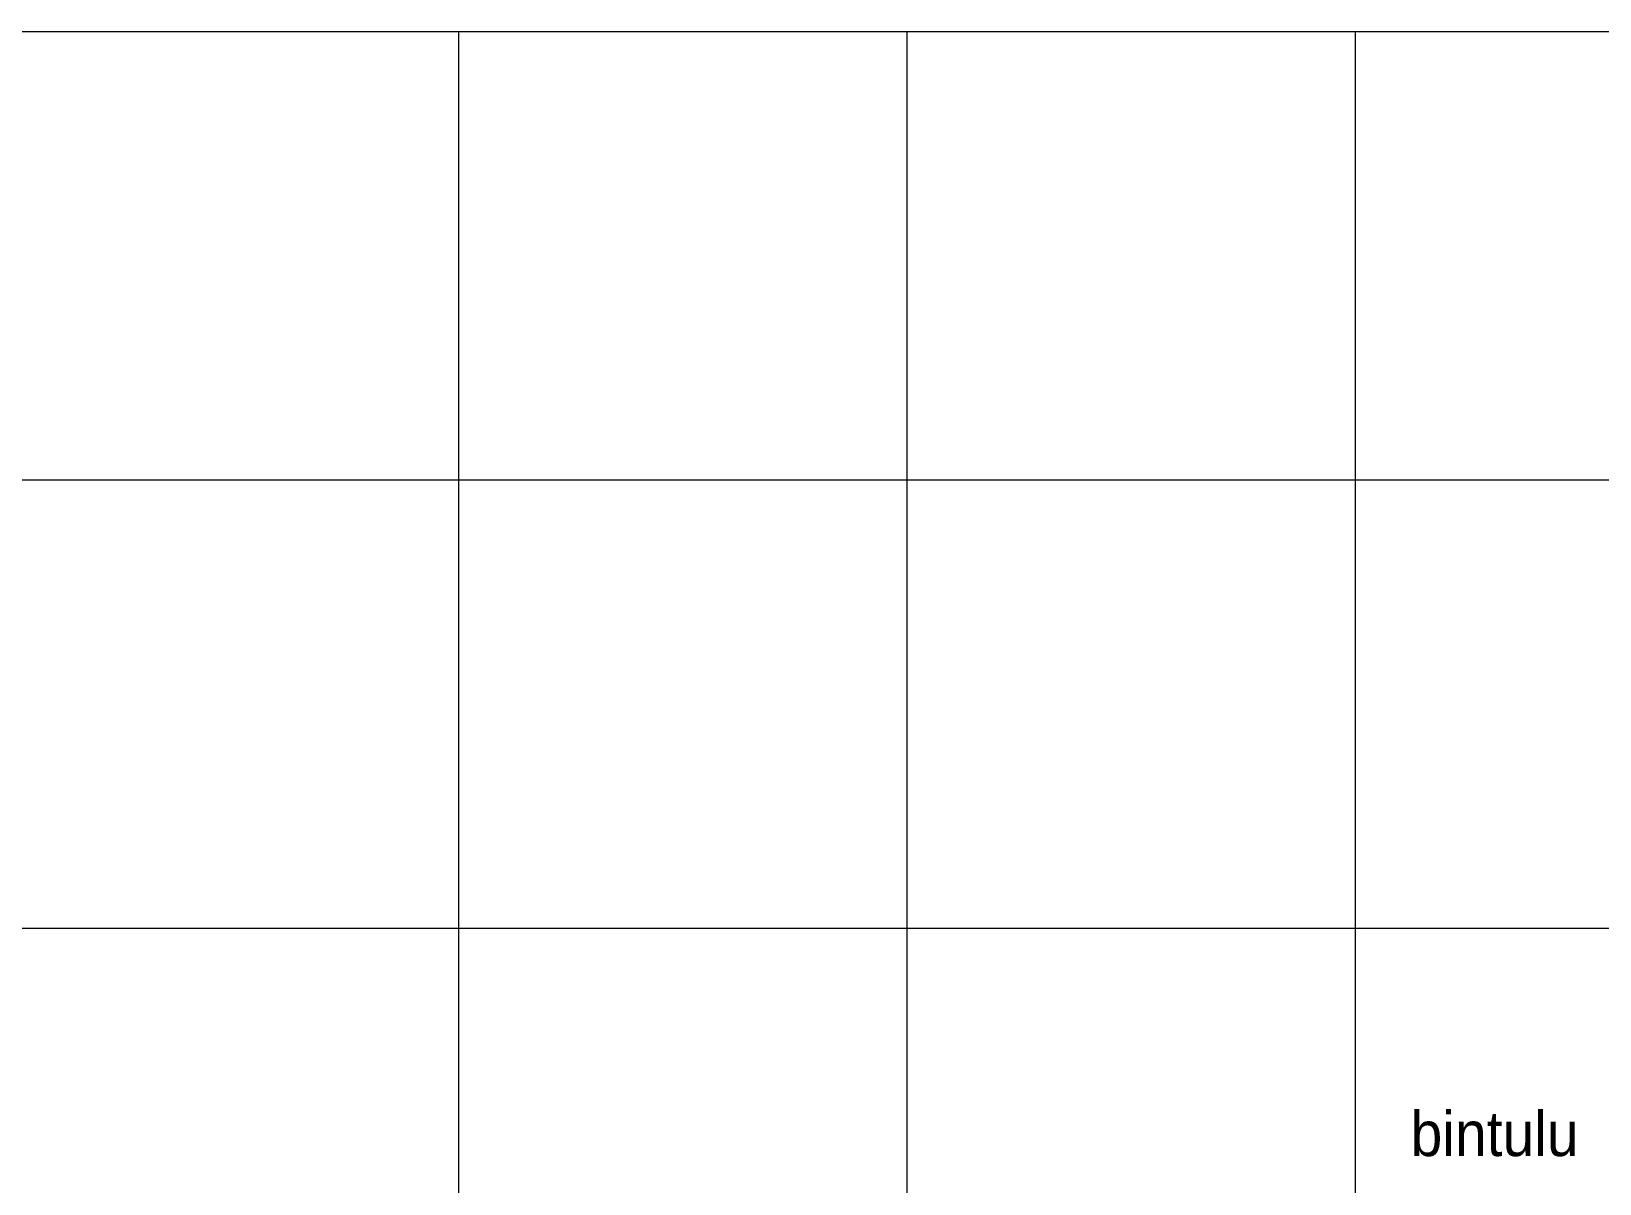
# Model space of a CAD drawing. Header units: metres. Extents: x -400 to 2000400, y -400 to 948520.
# Drawn here: x 904771 to 1254517, y 343054 to 600000 of the extents above; entities that cross this region are included whole.
import ezdxf
from ezdxf.enums import TextEntityAlignment as Align

# ---------------------------------------------------------------- set-up
doc = ezdxf.new("R2010")
doc.units = ezdxf.units.M
doc.header["$LTSCALE"] = 1600
doc.layers.add('2', color=7, linetype='Continuous', lineweight=25)
doc.layers.add('3', color=7, linetype='Continuous', lineweight=13)

msp = doc.modelspace()

# ---------------------------------------------------------------- linework, layer by layer
at = {"layer": '3'}
for p, q in [((900000, 600000), (2000000, 600000)), ((1000000, 600000), (1000000, 0)), ((1100000, 600000), (1100000, 0)), ((1200000, 600000), (1200000, 0)), ((900000, 500000), (2000000, 500000)), ((900000, 400000), (2000000, 400000))]:
    msp.add_line(p, q, dxfattribs=at)

# ---------------------------------------------------------------- texts
at = {"layer": '2', "width": 0.95}
msp.add_text('bintulu', height=10000, dxfattribs=at).set_placement((1231088, 349192), align=Align.CENTER)

doc.saveas('drawing.dxf')
